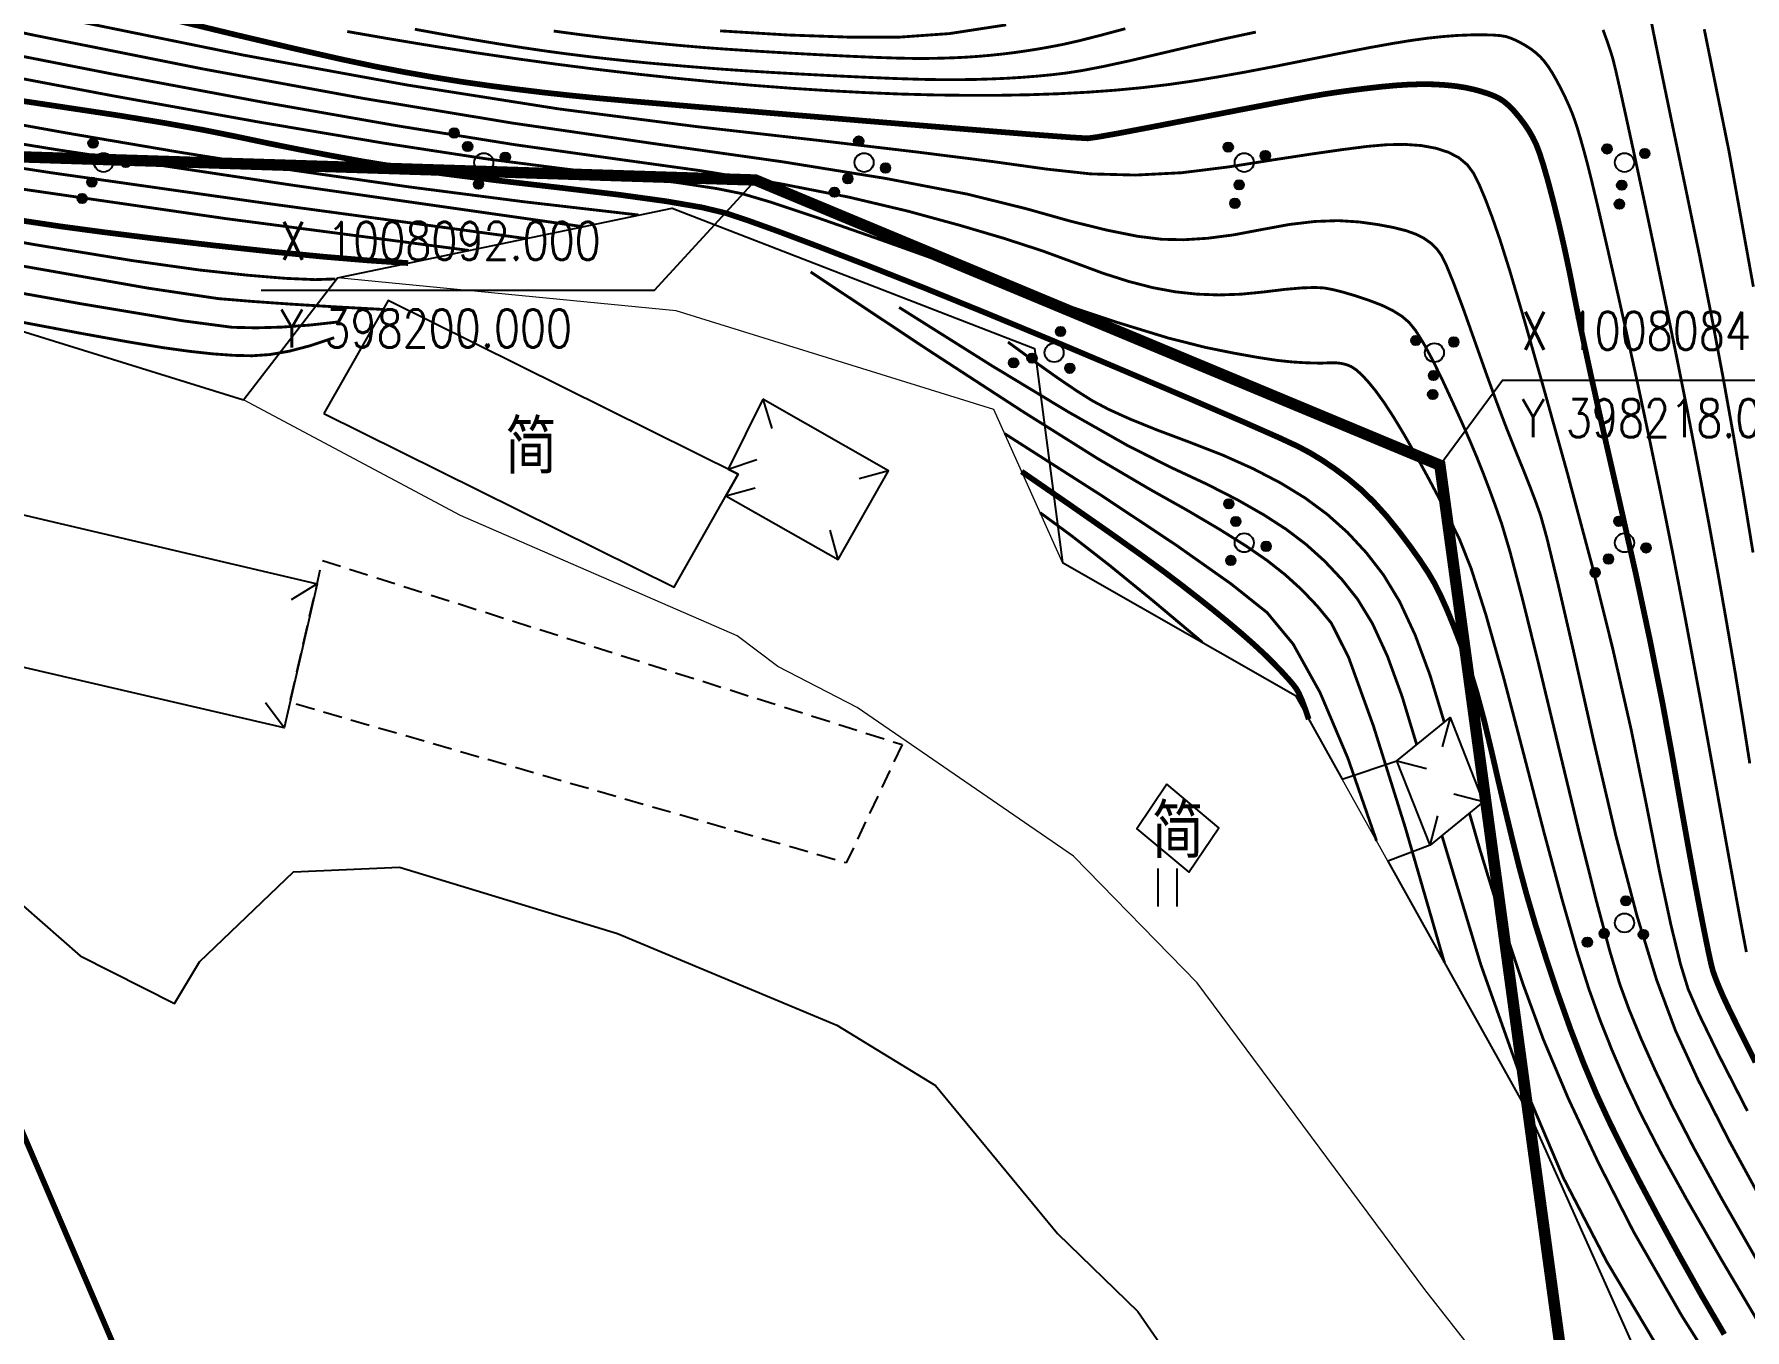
# Model space of a CAD drawing. Extents: x 396500 to 398250, y 1005980 to 1008200.
# Drawn here: x 398181.03 to 398226.02, y 1008061.76 to 1008095.84 of the extents above; entities that cross this region are included whole.
import ezdxf
from ezdxf.enums import TextEntityAlignment as Align

# ---------------------------------------------------------------- set-up
doc = ezdxf.new("R2010")
doc.units = 0
doc.header["$LTSCALE"] = 0.5
doc.linetypes.add('X32', pattern=[1.5, 1, -0.5])
doc.layers.get('0').update_dxf_attribs({"linetype": 'CONTINUOUS'})
doc.layers.add('ASSIST', color=7, linetype='CONTINUOUS', plot=False)
for name, color, linetype in [('DGX', 2, 'CONTINUOUS'), ('DMTZ', 3, 'CONTINUOUS'), ('JMD', 6, 'CONTINUOUS'), ('ZBTZ', 3, 'CONTINUOUS'), ('用地红线', 1, 'CONTINUOUS')]:
    doc.layers.add(name, color=color, linetype=linetype)
doc.styles.add('HZ', font='rs.shx', dxfattribs={"width": 0.8, "bigfont": 'hztxt.shx'})
doc.styles.add('细等线体', font='长等线体_0.TTF', dxfattribs={"width": 0.8})
doc.linetypes.add('10421', pattern='A,2,[150,AAA.SHX,S=1,R=0,X=0,Y=1],1e-11', length=2)
doc.linetypes.add('1161', pattern='A,0,[149,AAA.SHX,S=0.15,R=0,X=0,Y=0],-1.6', length=1.6)
doc.linetypes.add('443', pattern='A,5,[169,AAA.SHX,S=0.83,R=0,X=0,Y=0],5', length=10)

# ---------------------------------------------------------------- blocks, each defined once
blk = doc.blocks.new('gc121')
for p, q in [((-0.5, -1), (-0.5, 1)), ((0.5, -1), (0.5, 1))]:
    blk.add_line(p, q)
blk = doc.blocks.new('*U110')
at = {"linetype": 'Continuous'}
for points in [[(-0.25, 2.2), (-0.238, 2.123), (-0.238, 2.277)], [(-0.238, 2.277), (-0.202, 2.053), (-0.202, 2.347)], [(-0.202, 2.053), (-0.238, 2.277), (-0.238, 2.123)], [(-0.202, 2.347), (-0.147, 1.998), (-0.147, 2.402)], [(-0.147, 1.998), (-0.202, 2.347), (-0.202, 2.053)], [(-0.147, 2.402), (-0.077, 1.962), (-0.077, 2.438)], [(-0.077, 1.962), (-0.147, 2.402), (-0.147, 1.998)], [(-0.077, 2.438), (0, 1.95), (0, 2.45)], [(0, 1.95), (-0.077, 2.438), (-0.077, 1.962)], [(0, 2.45), (0.077, 1.962), (0.077, 2.438)], [(0.077, 1.962), (0, 2.45), (0, 1.95)], [(0.077, 2.438), (0.147, 1.998), (0.147, 2.402)], [(0.147, 1.998), (0.077, 2.438), (0.077, 1.962)], [(0.147, 2.402), (0.202, 2.053), (0.202, 2.347)], [(0.202, 2.053), (0.147, 2.402), (0.147, 1.998)], [(0.202, 2.347), (0.238, 2.123), (0.238, 2.277)], [(0.238, 2.123), (0.202, 2.347), (0.202, 2.053)], [(0.25, 2.2), (0.238, 2.277), (0.238, 2.123)]]:
    blk.add_solid(points, dxfattribs=at)
blk = doc.blocks.new('*U109')
at = {"linetype": 'Continuous'}
for points in [[(-0.25, 1.2), (-0.238, 1.123), (-0.238, 1.277)], [(-0.238, 1.277), (-0.202, 1.053), (-0.202, 1.347)], [(-0.202, 1.053), (-0.238, 1.277), (-0.238, 1.123)], [(-0.202, 1.347), (-0.147, 0.998), (-0.147, 1.402)], [(-0.147, 0.998), (-0.202, 1.347), (-0.202, 1.053)], [(-0.147, 1.402), (-0.077, 0.962), (-0.077, 1.438)], [(-0.077, 0.962), (-0.147, 1.402), (-0.147, 0.998)], [(-0.077, 1.438), (0, 0.95), (0, 1.45)], [(0, 0.95), (-0.077, 1.438), (-0.077, 0.962)], [(0, 1.45), (0.077, 0.962), (0.077, 1.438)], [(0.077, 0.962), (0, 1.45), (0, 0.95)], [(0.077, 1.438), (0.147, 0.998), (0.147, 1.402)], [(0.147, 0.998), (0.077, 1.438), (0.077, 0.962)], [(0.147, 1.402), (0.202, 1.053), (0.202, 1.347)], [(0.202, 1.053), (0.147, 1.402), (0.147, 0.998)], [(0.202, 1.347), (0.238, 1.123), (0.238, 1.277)], [(0.238, 1.123), (0.202, 1.347), (0.202, 1.053)], [(0.25, 1.2), (0.238, 1.277), (0.238, 1.123)]]:
    blk.add_solid(points, dxfattribs=at)
blk = doc.blocks.new('*U108')
at = {"linetype": 'Continuous'}
for points in [[(-1.25, -0.6), (-1.238, -0.677), (-1.238, -0.523)], [(-1.238, -0.523), (-1.202, -0.747), (-1.202, -0.453)], [(-1.202, -0.747), (-1.238, -0.523), (-1.238, -0.677)], [(-1.202, -0.453), (-1.147, -0.802), (-1.147, -0.398)], [(-1.147, -0.802), (-1.202, -0.453), (-1.202, -0.747)], [(-1.147, -0.398), (-1.077, -0.838), (-1.077, -0.362)], [(-1.077, -0.838), (-1.147, -0.398), (-1.147, -0.802)], [(-1.077, -0.362), (-1, -0.85), (-1, -0.35)], [(-1, -0.85), (-1.077, -0.362), (-1.077, -0.838)], [(-1, -0.35), (-0.923, -0.838), (-0.923, -0.362)], [(-0.923, -0.838), (-1, -0.35), (-1, -0.85)], [(-0.923, -0.362), (-0.853, -0.802), (-0.853, -0.398)], [(-0.853, -0.802), (-0.923, -0.362), (-0.923, -0.838)], [(-0.853, -0.398), (-0.798, -0.747), (-0.798, -0.453)], [(-0.798, -0.747), (-0.853, -0.398), (-0.853, -0.802)], [(-0.798, -0.453), (-0.762, -0.677), (-0.762, -0.523)], [(-0.762, -0.677), (-0.798, -0.453), (-0.798, -0.747)], [(-0.75, -0.6), (-0.762, -0.523), (-0.762, -0.677)]]:
    blk.add_solid(points, dxfattribs=at)
blk = doc.blocks.new('*U107')
at = {"linetype": 'Continuous'}
for points in [[(0.75, -0.6), (0.762, -0.677), (0.762, -0.523)], [(0.762, -0.523), (0.798, -0.747), (0.798, -0.453)], [(0.798, -0.747), (0.762, -0.523), (0.762, -0.677)], [(0.798, -0.453), (0.853, -0.802), (0.853, -0.398)], [(0.853, -0.802), (0.798, -0.453), (0.798, -0.747)], [(0.853, -0.398), (0.923, -0.838), (0.923, -0.362)], [(0.923, -0.838), (0.853, -0.398), (0.853, -0.802)], [(0.923, -0.362), (1, -0.85), (1, -0.35)], [(1, -0.85), (0.923, -0.362), (0.923, -0.838)], [(1, -0.35), (1.077, -0.838), (1.077, -0.362)], [(1.077, -0.838), (1, -0.35), (1, -0.85)], [(1.077, -0.362), (1.147, -0.802), (1.147, -0.398)], [(1.147, -0.802), (1.077, -0.362), (1.077, -0.838)], [(1.147, -0.398), (1.202, -0.747), (1.202, -0.453)], [(1.202, -0.747), (1.147, -0.398), (1.147, -0.802)], [(1.202, -0.453), (1.238, -0.677), (1.238, -0.523)], [(1.238, -0.677), (1.202, -0.453), (1.202, -0.747)], [(1.25, -0.6), (1.238, -0.523), (1.238, -0.677)]]:
    blk.add_solid(points, dxfattribs=at)
blk = doc.blocks.new('gc160')
for centre, radius in [((0, 2.2), 0.25), ((0, 1.2), 0.25), ((0, 0), 0.5), ((-1, -0.6), 0.25), ((1, -0.6), 0.25)]:
    blk.add_circle(centre, radius)
at = {"linetype": 'Continuous'}
for name in ['*U110', '*U109', '*U108', '*U107']:
    blk.add_blockref(name, (0, 0), dxfattribs=at)

msp = doc.modelspace()

# ---------------------------------------------------------------- linework, layer by layer
at = {"layer": 'ASSIST', "linetype": '1161', "flags": 128}
msp.add_lwpolyline([(398216.705, 1008200), (398212.651, 1008194.876), (398210.704, 1008192.98), (398209.04, 1008191.557), (398201.097, 1008184.784), (398196.587, 1008181.774), (398194.58, 1008180.802), (398187.978, 1008178.623), (398186.739, 1008177.766), (398185.526, 1008176.671), (398181.653, 1008171.569), (398180.152, 1008168.906), (398177.324, 1008166.139), (398171.417, 1008161.679), (398168.251, 1008159.176), (398160.484, 1008152.8), (398158.629, 1008151.278), (398156.078, 1008149.446), (398153.304, 1008147.532), (398151.027, 1008146.028), (398150.022, 1008145.363), (398148.582, 1008144.135), (398145.728, 1008141.519), (398144.449, 1008140.05), (398143.396, 1008138.776), (398141.09, 1008135.585), (398139.553, 1008132.764), (398138.57, 1008130.702), (398138.009, 1008129.245), (398137.855, 1008128.442), (398138.261, 1008126.37), (398139.118, 1008123.8), (398140.316, 1008122.571), (398141.629, 1008121.756), (398142.617, 1008121.535), (398144.433, 1008123.008), (398145.863, 1008118.405), (398146.667, 1008115.815), (398148.684, 1008109.323), (398148.059, 1008104.783), (398154.146, 1008101.865), (398156.766, 1008099.342), (398158.798, 1008097.643), (398160.232, 1008096.445), (398161.211, 1008095.627), (398162.435, 1008094.543), (398164.062, 1008093.083), (398172.744, 1008090.495), (398186.538, 1008086.219), (398189.009, 1008089.427), (398197.806, 1008091.264), (398207.339, 1008087.566), (398208.075, 1008081.941), (398214.2, 1008078.443), (398215.429, 1008076.239), (398216.871, 1008076.723), (398218.266, 1008077.861), (398219.14, 1008075.643), (398217.745, 1008074.505), (398216.629, 1008074.088), (398220.412, 1008067.307), (398222.536, 1008062.541), (398224.211, 1008058.784), (398226.599, 1008056.4), (398227.914, 1008055.087), (398228.297, 1008054.705), (398229.691, 1008053.313), (398230.39, 1008052.616), (398231.171, 1008051.836), (398236.561, 1008046.456), (398241.976, 1008042.394), (398244.633, 1008040.525), (398247.818, 1008038.295), (398249.935, 1008037.459), (398250, 1008039.876)], dxfattribs=at)
at = {"layer": 'DGX', "linetype": 'Continuous', "const_width": 0.075, "flags": 128}
for points in [[(398193.961, 1008090.461), (398187.07, 1008091.396), (398181.495, 1008092.189), (398177.236, 1008092.842), (398174.293, 1008093.352), (398172.147, 1008093.775), (398170.281, 1008094.164), (398168.694, 1008094.518), (398167.387, 1008094.838), (398166.097, 1008095.295), (398164.562, 1008096.061), (398162.783, 1008097.136), (398160.759, 1008098.52), (398158.726, 1008100.006), (398156.918, 1008101.386), (398155.334, 1008102.661), (398153.975, 1008103.83), (398152.707, 1008104.991), (398151.395, 1008106.242), (398150.04, 1008107.582), (398148.641, 1008109.012)], [(398192.463, 1008090.148), (398186.069, 1008090.985), (398180.489, 1008091.794), (398175.723, 1008092.577), (398171.77, 1008093.333), (398168.558, 1008094.07), (398166.015, 1008094.799), (398164.141, 1008095.517), (398162.936, 1008096.227), (398161.952, 1008096.994), (398160.744, 1008097.886), (398159.311, 1008098.903), (398157.653, 1008100.045), (398156.017, 1008101.177), (398154.65, 1008102.162), (398153.552, 1008103.002), (398152.723, 1008103.695), (398151.935, 1008104.412), (398150.963, 1008105.32), (398149.805, 1008106.421), (398148.462, 1008107.713)], [(398196.926, 1008091.08), (398193.911, 1008091.428), (398190.898, 1008091.818), (398187.887, 1008092.251), (398184.879, 1008092.727), (398181.911, 1008093.232), (398179.02, 1008093.752), (398176.206, 1008094.288), (398173.47, 1008094.839), (398171.001, 1008095.371), (398168.988, 1008095.848), (398167.433, 1008096.271), (398166.335, 1008096.64), (398165.477, 1008097.014), (398164.643, 1008097.452), (398163.833, 1008097.955), (398163.047, 1008098.522)], [(398226.655, 1008064.807), (398225.611, 1008066.722), (398224.792, 1008068.327), (398224.198, 1008069.621), (398223.703, 1008070.951), (398223.179, 1008072.662), (398222.628, 1008074.755), (398222.048, 1008077.23), (398221.516, 1008079.601), (398221.105, 1008081.382), (398220.816, 1008082.575), (398220.649, 1008083.178), (398220.529, 1008083.514), (398220.381, 1008083.905), (398220.205, 1008084.351), (398220, 1008084.853), (398219.768, 1008085.433), (398219.508, 1008086.115), (398219.222, 1008086.9), (398218.908, 1008087.787), (398218.609, 1008088.63), (398218.364, 1008089.283), (398218.175, 1008089.746), (398218.041, 1008090.019), (398217.919, 1008090.187), (398217.767, 1008090.336), (398217.586, 1008090.464), (398217.375, 1008090.573), (398217.111, 1008090.667), (398216.774, 1008090.752), (398216.363, 1008090.829), (398215.878, 1008090.897), (398215.326, 1008090.932), (398214.713, 1008090.91), (398214.041, 1008090.831), (398213.309, 1008090.696), (398212.573, 1008090.557), (398211.891, 1008090.468), (398211.264, 1008090.429), (398210.69, 1008090.441), (398210.056, 1008090.519), (398209.249, 1008090.68), (398208.267, 1008090.922), (398207.11, 1008091.248), (398205.57, 1008091.629), (398203.433, 1008092.04), (398200.702, 1008092.481), (398197.375, 1008092.951), (398193.635, 1008093.494), (398189.664, 1008094.151), (398185.461, 1008094.923), (398181.027, 1008095.809), (398176.884, 1008096.687)], [(398226.086, 1008067.513), (398225.341, 1008068.972), (398224.823, 1008070.04), (398224.53, 1008070.716), (398224.327, 1008071.378), (398224.077, 1008072.402), (398223.78, 1008073.79), (398223.437, 1008075.54), (398223.032, 1008077.536), (398222.549, 1008079.66), (398221.989, 1008081.912), (398221.352, 1008084.292), (398220.734, 1008086.509), (398220.233, 1008088.272), (398219.847, 1008089.583), (398219.577, 1008090.44), (398219.375, 1008091.021), (398219.192, 1008091.505), (398219.029, 1008091.891), (398218.884, 1008092.18), (398218.721, 1008092.401), (398218.502, 1008092.584), (398218.226, 1008092.729), (398217.895, 1008092.836), (398217.511, 1008092.906), (398217.082, 1008092.937), (398216.608, 1008092.929), (398216.087, 1008092.884), (398215.452, 1008092.802), (398214.637, 1008092.686), (398213.641, 1008092.534), (398212.464, 1008092.348), (398211.214, 1008092.192), (398209.997, 1008092.13), (398208.815, 1008092.161), (398207.666, 1008092.286), (398206.243, 1008092.485), (398204.235, 1008092.738), (398201.643, 1008093.044), (398198.467, 1008093.403), (398194.829, 1008093.87), (398190.852, 1008094.497), (398186.536, 1008095.285), (398181.881, 1008096.233)], [(398206.594, 1008096.081), (398205.102, 1008095.852), (398203.783, 1008095.758), (398202.438, 1008095.759), (398200.867, 1008095.814), (398199.071, 1008095.923)], [(398226.244, 1008089.192), (398225.603, 1008092.757), (398224.952, 1008095.968)], [(398226.324, 1008063.614), (398225.411, 1008065.209), (398224.673, 1008066.553), (398224.11, 1008067.646), (398223.668, 1008068.572), (398223.29, 1008069.415), (398222.978, 1008070.175), (398222.73, 1008070.851), (398222.469, 1008071.716), (398222.115, 1008073.039), (398221.667, 1008074.821), (398221.127, 1008077.061), (398220.593, 1008079.282), (398220.165, 1008081.005), (398219.842, 1008082.23), (398219.625, 1008082.958), (398219.461, 1008083.426), (398219.298, 1008083.871), (398219.137, 1008084.294), (398218.977, 1008084.696), (398218.801, 1008085.114), (398218.594, 1008085.588), (398218.354, 1008086.117), (398218.083, 1008086.703), (398217.811, 1008087.26), (398217.571, 1008087.705), (398217.363, 1008088.038), (398217.186, 1008088.258), (398216.998, 1008088.418), (398216.756, 1008088.569), (398216.46, 1008088.712), (398216.109, 1008088.845), (398215.754, 1008088.962), (398215.444, 1008089.053), (398215.18, 1008089.119), (398214.962, 1008089.16), (398214.715, 1008089.174), (398214.367, 1008089.162), (398213.919, 1008089.123), (398213.369, 1008089.056), (398212.773, 1008088.997), (398212.187, 1008088.977), (398211.611, 1008088.998), (398211.044, 1008089.059), (398210.457, 1008089.167), (398209.82, 1008089.331), (398209.133, 1008089.55), (398208.396, 1008089.824), (398207.55, 1008090.135), (398206.537, 1008090.465), (398205.355, 1008090.814), (398204.006, 1008091.182), (398202.45, 1008091.551), (398200.646, 1008091.904), (398198.596, 1008092.24), (398196.298, 1008092.559), (398193.658, 1008092.931), (398190.581, 1008093.426), (398187.068, 1008094.043), (398183.118, 1008094.782), (398179.236, 1008095.546)], [(398226.467, 1008061.801), (398225.378, 1008063.644), (398224.484, 1008065.199), (398223.784, 1008066.465), (398223.28, 1008067.443), (398222.889, 1008068.274), (398222.532, 1008069.099), (398222.207, 1008069.917), (398221.916, 1008070.728), (398221.603, 1008071.719), (398221.213, 1008073.077), (398220.748, 1008074.801), (398220.206, 1008076.892), (398219.666, 1008078.95), (398219.206, 1008080.577), (398218.824, 1008081.773), (398218.522, 1008082.537), (398218.252, 1008083.089), (398217.969, 1008083.647), (398217.67, 1008084.211), (398217.358, 1008084.781), (398217.053, 1008085.315), (398216.777, 1008085.772), (398216.529, 1008086.151), (398216.311, 1008086.453), (398216.117, 1008086.69), (398215.945, 1008086.877), (398215.793, 1008087.012), (398215.662, 1008087.096), (398215.535, 1008087.146), (398215.397, 1008087.178), (398215.248, 1008087.193), (398215.086, 1008087.191), (398214.899, 1008087.184), (398214.672, 1008087.186), (398214.405, 1008087.196), (398214.098, 1008087.216), (398213.711, 1008087.257), (398213.207, 1008087.334), (398212.584, 1008087.446), (398211.843, 1008087.595), (398210.843, 1008087.848), (398209.443, 1008088.277), (398207.642, 1008088.881), (398205.44, 1008089.66), (398203.277, 1008090.434), (398201.591, 1008091.022), (398200.382, 1008091.424), (398199.65, 1008091.64), (398198.991, 1008091.773), (398198.004, 1008091.925), (398196.686, 1008092.096), (398195.04, 1008092.285), (398192.934, 1008092.555), (398190.239, 1008092.968), (398186.955, 1008093.522), (398183.083, 1008094.218), (398179.186, 1008094.956)], [(398195.454, 1008090.773), (398187.844, 1008091.861), (398181.605, 1008092.801), (398176.735, 1008093.594)], [(398190.205, 1008088.596), (398188.945, 1008088.664), (398187.802, 1008088.734), (398186.777, 1008088.806), (398185.868, 1008088.881), (398184.012, 1008089.158), (398180.142, 1008089.84), (398174.26, 1008090.925), (398166.365, 1008092.415)], [(398188.954, 1008089.398), (398188.422, 1008089.38), (398187.649, 1008089.413), (398186.635, 1008089.497), (398185.379, 1008089.633), (398183.615, 1008089.88), (398181.076, 1008090.295), (398177.762, 1008090.88)], [(398189.077, 1008088.272), (398188.283, 1008088.185), (398187.545, 1008088.131), (398186.863, 1008088.112), (398186.237, 1008088.126), (398184.955, 1008088.295), (398182.306, 1008088.737), (398178.291, 1008089.453), (398172.908, 1008090.444)], [(398218.118, 1008071.42), (398217.089, 1008074.971), (398216.251, 1008077.642), (398215.603, 1008079.433), (398215.147, 1008080.343), (398214.77, 1008080.799), (398214.363, 1008081.226), (398213.925, 1008081.623), (398213.457, 1008081.992), (398212.9, 1008082.375), (398212.2, 1008082.815), (398211.355, 1008083.313), (398210.365, 1008083.869), (398209.012, 1008084.665), (398207.075, 1008085.882), (398204.554, 1008087.521), (398201.45, 1008089.582)], [(398188.92, 1008087.853), (398188.309, 1008087.647), (398187.745, 1008087.499), (398187.228, 1008087.409), (398186.758, 1008087.377), (398186.279, 1008087.388), (398185.732, 1008087.427), (398185.118, 1008087.494), (398184.436, 1008087.588), (398183.54, 1008087.736), (398182.283, 1008087.963), (398180.664, 1008088.269), (398178.684, 1008088.654)], [(398217.39, 1008077.146), (398217.006, 1008078.416), (398216.619, 1008079.478), (398216.227, 1008080.332), (398215.833, 1008080.977), (398215.418, 1008081.498), (398214.967, 1008081.977), (398214.48, 1008082.416), (398213.957, 1008082.813), (398213.364, 1008083.196), (398212.669, 1008083.592), (398211.871, 1008084), (398210.971, 1008084.42), (398209.808, 1008085.004), (398208.221, 1008085.904), (398206.211, 1008087.119), (398203.778, 1008088.65)], [(398218.115, 1008077.738), (398217.741, 1008078.973), (398217.35, 1008080.031), (398216.942, 1008080.91), (398216.518, 1008081.611), (398216.065, 1008082.196), (398215.571, 1008082.729), (398215.035, 1008083.208), (398214.457, 1008083.635), (398213.818, 1008084.027), (398213.096, 1008084.403), (398212.293, 1008084.763), (398211.407, 1008085.108), (398210.553, 1008085.428), (398209.843, 1008085.716), (398209.278, 1008085.972), (398208.857, 1008086.196), (398208.458, 1008086.448), (398207.955, 1008086.789), (398207.35, 1008087.219), (398206.641, 1008087.738)], [(398216.334, 1008074.618), (398215.58, 1008076.792), (398214.849, 1008078.518), (398214.14, 1008079.795), (398213.454, 1008080.623), (398212.516, 1008081.371), (398211.052, 1008082.405), (398209.064, 1008083.725), (398206.55, 1008085.331)], [(398211.757, 1008079.838), (398210.459, 1008080.929), (398209.315, 1008081.862), (398208.323, 1008082.635), (398207.486, 1008083.251)], [(398231.459, 1008051.549), (398228.543, 1008055.734), (398226.177, 1008059.259), (398224.362, 1008062.125), (398223.096, 1008064.332), (398222.171, 1008066.147), (398221.378, 1008067.839), (398220.716, 1008069.407), (398220.185, 1008070.852), (398219.748, 1008072.169), (398219.368, 1008073.358), (398219.044, 1008074.417), (398218.777, 1008075.346)], [(398227.734, 1008055.267), (398226.271, 1008057.378), (398224.892, 1008059.462), (398223.598, 1008061.519), (398222.389, 1008063.549), (398221.243, 1008065.762), (398220.138, 1008068.367), (398219.075, 1008071.365), (398218.053, 1008074.756)]]:
    msp.add_lwpolyline(points, dxfattribs=at)
at = {"layer": 'DGX', "linetype": 'Continuous', "const_width": 0.075}
for points in [[(398226.235, 1008082.201), (398225.983, 1008083.742), (398225.724, 1008085.262), (398225.449, 1008086.798), (398225.149, 1008088.39), (398224.823, 1008090.036), (398224.472, 1008091.737), (398224.136, 1008093.348), (398223.852, 1008094.722), (398223.62, 1008095.86), (398223.442, 1008096.761)], [(398226.06, 1008071.693), (398225.88, 1008072.653), (398225.605, 1008074.16), (398225.236, 1008076.211), (398224.835, 1008078.428), (398224.462, 1008080.43), (398224.117, 1008082.217), (398223.802, 1008083.789), (398223.503, 1008085.226), (398223.209, 1008086.608), (398222.919, 1008087.935), (398222.634, 1008089.208), (398222.375, 1008090.344), (398222.163, 1008091.259), (398221.997, 1008091.954), (398221.879, 1008092.428), (398221.787, 1008092.771), (398221.703, 1008093.07), (398221.627, 1008093.327), (398221.558, 1008093.54), (398221.486, 1008093.738), (398221.399, 1008093.948), (398221.298, 1008094.17), (398221.183, 1008094.404), (398221.064, 1008094.629), (398220.952, 1008094.824), (398220.846, 1008094.988), (398220.747, 1008095.121), (398220.645, 1008095.236), (398220.528, 1008095.343), (398220.397, 1008095.444), (398220.252, 1008095.538), (398220.105, 1008095.62), (398219.97, 1008095.687), (398219.846, 1008095.739), (398219.734, 1008095.774), (398219.597, 1008095.798), (398219.4, 1008095.813), (398219.142, 1008095.819), (398218.824, 1008095.817), (398218.465, 1008095.803), (398218.084, 1008095.774), (398217.681, 1008095.731), (398217.257, 1008095.673), (398216.763, 1008095.593), (398216.149, 1008095.483), (398215.417, 1008095.341), (398214.565, 1008095.17), (398213.689, 1008094.994), (398212.883, 1008094.84), (398212.147, 1008094.709), (398211.482, 1008094.6), (398210.838, 1008094.508), (398210.166, 1008094.429), (398209.467, 1008094.363), (398208.74, 1008094.31), (398207.986, 1008094.27), (398207.204, 1008094.243), (398206.394, 1008094.228), (398205.557, 1008094.227), (398204.692, 1008094.238), (398203.799, 1008094.262), (398202.879, 1008094.3), (398201.931, 1008094.35), (398200.96, 1008094.412), (398199.969, 1008094.488), (398198.959, 1008094.575), (398197.929, 1008094.675), (398196.885, 1008094.787), (398195.829, 1008094.911), (398194.763, 1008095.047), (398193.685, 1008095.195), (398192.596, 1008095.355), (398191.496, 1008095.527), (398190.385, 1008095.711), (398189.263, 1008095.906)], [(398213.16, 1008095.891), (398212.354, 1008095.719), (398211.519, 1008095.531), (398210.656, 1008095.328), (398209.842, 1008095.137), (398209.155, 1008094.988), (398208.595, 1008094.88), (398208.163, 1008094.813), (398207.789, 1008094.769), (398207.405, 1008094.732), (398207.011, 1008094.701), (398206.606, 1008094.676), (398206.191, 1008094.658), (398205.765, 1008094.645), (398205.329, 1008094.639), (398204.883, 1008094.639), (398204.368, 1008094.648), (398203.726, 1008094.668), (398202.957, 1008094.7), (398202.061, 1008094.742), (398201.16, 1008094.789), (398200.377, 1008094.833), (398199.71, 1008094.875), (398199.161, 1008094.913), (398198.669, 1008094.951), (398198.176, 1008094.991), (398197.681, 1008095.034), (398197.184, 1008095.078), (398196.677, 1008095.128), (398196.153, 1008095.184), (398195.611, 1008095.246), (398195.051, 1008095.316), (398194.466, 1008095.395), (398193.848, 1008095.486), (398193.196, 1008095.589), (398192.511, 1008095.703), (398191.793, 1008095.829), (398191.041, 1008095.966)], [(398209.727, 1008095.981), (398209.036, 1008095.796), (398208.49, 1008095.658), (398208.088, 1008095.567), (398207.759, 1008095.504), (398207.432, 1008095.446), (398207.107, 1008095.395), (398206.783, 1008095.349), (398206.461, 1008095.31), (398206.141, 1008095.277), (398205.823, 1008095.25), (398205.506, 1008095.229), (398205.185, 1008095.214), (398204.856, 1008095.204), (398204.519, 1008095.198), (398204.172, 1008095.198), (398203.749, 1008095.206), (398203.181, 1008095.225), (398202.467, 1008095.256), (398201.609, 1008095.299), (398200.721, 1008095.348), (398199.922, 1008095.396), (398199.21, 1008095.443), (398198.586, 1008095.49), (398197.995, 1008095.541), (398197.381, 1008095.599), (398196.744, 1008095.665), (398196.085, 1008095.739), (398195.402, 1008095.823), (398194.694, 1008095.918)], [(398226.15, 1008076.656), (398225.968, 1008077.813), (398225.769, 1008079.026), (398225.552, 1008080.296), (398225.319, 1008081.623), (398225.07, 1008082.991), (398224.808, 1008084.384), (398224.534, 1008085.802), (398224.246, 1008087.246), (398223.956, 1008088.666), (398223.677, 1008090.018), (398223.407, 1008091.299), (398223.147, 1008092.511), (398222.919, 1008093.559), (398222.745, 1008094.351), (398222.623, 1008094.887), (398222.555, 1008095.165), (398222.507, 1008095.327), (398222.447, 1008095.512), (398222.375, 1008095.719), (398222.29, 1008095.949)]]:
    msp.add_lwpolyline(points, dxfattribs=at)
at = {"layer": 'DGX', "color": 3, "linetype": 'Continuous', "lineweight": -2, "const_width": 0.15, "flags": 128}
for points in [[(398184.535, 1008096.254), (398186.364, 1008095.812), (398187.89, 1008095.453), (398189.113, 1008095.175), (398190.033, 1008094.98), (398190.794, 1008094.834), (398191.542, 1008094.702), (398192.276, 1008094.584), (398192.996, 1008094.481), (398193.707, 1008094.389), (398194.41, 1008094.304), (398195.108, 1008094.227), (398195.8, 1008094.158), (398196.757, 1008094.072), (398198.251, 1008093.943), (398200.283, 1008093.772), (398202.852, 1008093.558), (398205.348, 1008093.353), (398207.162, 1008093.207), (398208.292, 1008093.122), (398208.739, 1008093.096), (398208.998, 1008093.132), (398209.564, 1008093.232), (398210.437, 1008093.398), (398211.618, 1008093.627), (398212.827, 1008093.863), (398213.787, 1008094.047), (398214.498, 1008094.179), (398214.96, 1008094.258), (398215.306, 1008094.31), (398215.668, 1008094.36), (398216.047, 1008094.407), (398216.443, 1008094.452), (398216.835, 1008094.489), (398217.202, 1008094.512), (398217.542, 1008094.521), (398217.858, 1008094.516), (398218.15, 1008094.498), (398218.421, 1008094.47), (398218.672, 1008094.43), (398218.903, 1008094.38), (398219.109, 1008094.323), (398219.289, 1008094.264), (398219.443, 1008094.204), (398219.569, 1008094.142), (398219.686, 1008094.065), (398219.811, 1008093.957), (398219.945, 1008093.82), (398220.086, 1008093.654), (398220.223, 1008093.473), (398220.344, 1008093.292), (398220.447, 1008093.112), (398220.534, 1008092.933), (398220.621, 1008092.705), (398220.725, 1008092.381), (398220.846, 1008091.959), (398220.983, 1008091.44), (398221.128, 1008090.855), (398221.27, 1008090.236), (398221.409, 1008089.582), (398221.545, 1008088.893), (398221.72, 1008088.029), (398221.975, 1008086.849), (398222.31, 1008085.352), (398222.725, 1008083.538), (398223.153, 1008081.639), (398223.527, 1008079.887), (398223.848, 1008078.282), (398224.116, 1008076.823), (398224.342, 1008075.53), (398224.54, 1008074.42), (398224.71, 1008073.495), (398224.851, 1008072.753), (398224.966, 1008072.17), (398225.058, 1008071.721), (398225.127, 1008071.405), (398225.173, 1008071.222), (398225.217, 1008071.091), (398225.278, 1008070.928), (398225.358, 1008070.735), (398225.455, 1008070.511), (398225.62, 1008070.161), (398225.902, 1008069.588), (398226.3, 1008068.793)], [(398225.481, 1008061.638), (398224.886, 1008062.655), (398224.297, 1008063.706), (398223.743, 1008064.727), (398223.25, 1008065.656), (398222.819, 1008066.494), (398222.45, 1008067.241), (398222.111, 1008067.976), (398221.774, 1008068.782), (398221.437, 1008069.658), (398221.101, 1008070.604), (398220.786, 1008071.549), (398220.511, 1008072.42), (398220.277, 1008073.219), (398220.082, 1008073.944), (398219.906, 1008074.65), (398219.727, 1008075.392), (398219.543, 1008076.17), (398219.356, 1008076.983), (398219.164, 1008077.78), (398218.967, 1008078.509), (398218.766, 1008079.17), (398218.559, 1008079.762), (398218.358, 1008080.283), (398218.173, 1008080.729), (398218.006, 1008081.099), (398217.856, 1008081.394), (398217.692, 1008081.673), (398217.481, 1008081.993), (398217.224, 1008082.355), (398216.921, 1008082.759), (398216.593, 1008083.165), (398216.261, 1008083.53), (398215.925, 1008083.857), (398215.586, 1008084.143), (398215.248, 1008084.396), (398214.917, 1008084.621), (398214.593, 1008084.819), (398214.275, 1008084.989), (398213.754, 1008085.231), (398212.819, 1008085.643), (398211.47, 1008086.225), (398209.707, 1008086.977), (398207.808, 1008087.779), (398206.048, 1008088.508), (398204.429, 1008089.166), (398202.95, 1008089.751), (398201.66, 1008090.249), (398200.607, 1008090.646), (398199.79, 1008090.94), (398199.21, 1008091.132), (398198.591, 1008091.28), (398197.655, 1008091.441), (398196.402, 1008091.614), (398194.834, 1008091.801), (398193.216, 1008091.988), (398191.816, 1008092.166), (398190.634, 1008092.333), (398189.671, 1008092.49), (398188.824, 1008092.645), (398187.989, 1008092.805), (398187.168, 1008092.97), (398186.361, 1008093.14), (398185.476, 1008093.318), (398184.423, 1008093.507), (398183.202, 1008093.706), (398181.813, 1008093.915), (398180.394, 1008094.128)], [(398180.711, 1008090.932), (398181.719, 1008090.781), (398182.896, 1008090.623), (398184.241, 1008090.456), (398185.754, 1008090.28), (398187.271, 1008090.116), (398188.629, 1008089.984), (398189.828, 1008089.884), (398190.868, 1008089.815)], [(398207, 1008084.331), (398208.281, 1008083.447), (398209.334, 1008082.712), (398210.158, 1008082.126), (398210.754, 1008081.69), (398211.222, 1008081.334), (398211.661, 1008080.992), (398212.073, 1008080.664), (398212.457, 1008080.349), (398212.809, 1008080.05), (398213.126, 1008079.769), (398213.408, 1008079.507), (398213.654, 1008079.262), (398213.862, 1008079.044), (398214.028, 1008078.862), (398214.152, 1008078.716), (398214.233, 1008078.605), (398214.299, 1008078.486), (398214.373, 1008078.315), (398214.457, 1008078.092), (398214.549, 1008077.816)]]:
    msp.add_lwpolyline(points, dxfattribs=at)
at = {"layer": 'DMTZ', "linetype": '10421', "flags": 128}
msp.add_lwpolyline([(398134.183, 1008116.566), (398133.167, 1008115.556), (398133.289, 1008113.452), (398135, 1008110.495), (398138.956, 1008104.119), (398139.488, 1008102.363), (398139.838, 1008100.142), (398139.093, 1008099.417), (398137.881, 1008098.856), (398138.014, 1008097.891), (398138.988, 1008097.154), (398139.47, 1008097.229), (398140.672, 1008097.233), (398141.128, 1008097.479), (398143.072, 1008095.542), (398149.516, 1008087.668), (398162.796, 1008080.937), (398172.809, 1008076.393), (398179.734, 1008073.783), (398182.238, 1008071.592), (398184.717, 1008070.337), (398185.382, 1008071.436), (398187.847, 1008073.801), (398190.638, 1008073.93), (398196.369, 1008072.177), (398202.141, 1008069.772), (398204.737, 1008068.182), (398207.947, 1008064.293), (398210.055, 1008062.242), (398212.26, 1008059.059), (398214.987, 1008057.767), (398215.659, 1008056.921), (398218.54, 1008055.524), (398223.652, 1008052.104), (398229.221, 1008046.362), (398232.919, 1008041.678), (398233.929, 1008039.004), (398235.676, 1008037.038), (398237.1, 1008036.326), (398239.702, 1008035.344), (398243.036, 1008033.917), (398243.226, 1008033.59), (398243.374, 1008032.507)], dxfattribs=at)
at = {"layer": 'DMTZ', "linetype": '10421', "lineweight": 0}
for points in [[(398207.339, 1008087.566), (398197.806, 1008091.264), (398189.009, 1008089.427)], [(398244.633, 1008040.525), (398242.816, 1008040.283), (398240.734, 1008040.943), (398238.701, 1008042.552), (398235.776, 1008045.313), (398233.239, 1008047.174), (398230.684, 1008049.958), (398228.825, 1008051.725), (398226.995, 1008053.311), (398225.728, 1008054.185), (398224.096, 1008055.091), (398223.055, 1008055.86), (398217.604, 1008062.814), (398211.618, 1008070.883), (398208.364, 1008074.213), (398202.673, 1008078.128), (398200.589, 1008079.2), (398199.519, 1008080.008), (398192.244, 1008083.176), (398186.538, 1008086.219), (398171.228, 1008090.965)], [(398250.036, 1008037.419), (398247.818, 1008038.295), (398245.391, 1008040.015), (398243.009, 1008041.619), (398236.561, 1008046.456), (398224.211, 1008058.784), (398220.412, 1008067.307), (398214.2, 1008078.443), (398208.075, 1008081.941), (398206.266, 1008085.963), (398197.915, 1008088.558), (398189.009, 1008089.427)]]:
    msp.add_lwpolyline(points, dxfattribs=at)
at = {"layer": 'JMD', "linetype": 'Continuous'}
for p, q in [((398200.194, 1008086.233), (398200.428, 1008085.468)), ((398199.281, 1008084.392), (398200.039, 1008084.648)), ((398203.502, 1008084.355), (398202.73, 1008084.142)), ((398199.223, 1008083.693), (398199.994, 1008083.905)), ((398202.174, 1008082.017), (398201.961, 1008082.788)), ((398188.47, 1008081.378), (398187.79, 1008080.959)), ((398187.602, 1008077.588, 22.1), (398187.116, 1008078.25)), ((398218.266, 1008077.861), (398218.064, 1008077.087)), ((398216.871, 1008076.723), (398217.645, 1008076.521)), ((398219.14, 1008075.643), (398218.366, 1008075.845)), ((398217.745, 1008074.505), (398217.947, 1008075.279))]:
    msp.add_line(p, q, dxfattribs=at)
at = {"layer": 'JMD', "linetype": 'Continuous', "flags": 128}
for points in [[(398188.65, 1008085.858), (398197.86, 1008081.292), (398199.546, 1008084.261), (398190.336, 1008088.827)], [(398171.917, 1008081.233), (398172.856, 1008085.042), (398188.47, 1008081.378), (398187.602, 1008077.588)], [(398217.745, 1008074.505), (398216.871, 1008076.723), (398218.266, 1008077.861), (398219.14, 1008075.643)], [(398210.818, 1008076.11), (398210.027, 1008074.936), (398211.394, 1008073.79), (398212.185, 1008074.964)]]:
    msp.add_lwpolyline(points, close=True, dxfattribs=at)
at = {"layer": 'JMD', "linetype": 'Continuous', "elevation": 20.2, "flags": 128}
msp.add_lwpolyline([(398200.194, 1008086.233), (398199.281, 1008084.392), (398199.546, 1008084.261), (398199.223, 1008083.693), (398202.174, 1008082.017), (398203.502, 1008084.355)], close=True, dxfattribs=at)
at = {"layer": 'JMD', "linetype": 'X32', "elevation": 21.8, "flags": 128}
msp.add_lwpolyline([(398203.855, 1008077.151), (398202.388, 1008074.036), (398187.756, 1008078.257), (398188.61, 1008081.991)], close=True, dxfattribs=at)
at = {"layer": 'JMD', "color": 6, "linetype": '443', "const_width": 0.15, "flags": 128}
msp.add_lwpolyline([(398193.071, 1008050.597), (398191.824, 1008055.217), (398192.068, 1008059), (398183.651, 1008060.122), (398180.474, 1008067.535), (398173.997, 1008063.257)], dxfattribs=at)
at = {"layer": '用地红线', "linetype": 'Continuous', "const_width": 0.3, "flags": 128}
msp.add_lwpolyline([(398036.822, 1008019.633), (398116.107, 1008119.268), (398148.854, 1008119.581), (398154, 1008103.5), (398167.444, 1008093.026), (398200, 1008092), (398218, 1008084.5), (398221.742, 1008057.06), (398212.215, 1008057.54), (398195.778, 1008045.196), (398194.596, 1008040.96), (398203.34, 1008029.936)], dxfattribs=at)
at = {"layer": '用地红线', "linetype": 'Continuous', "flags": 128}
for points in [[(398200, 1008092), (398197.332, 1008089.098), (398186.998, 1008089.098)], [(398218, 1008084.5), (398219.647, 1008086.736), (398229.98, 1008086.736)]]:
    msp.add_lwpolyline(points, dxfattribs=at)

# ---------------------------------------------------------------- block references
at = {"layer": 'ZBTZ', "linetype": 'Continuous', "yscale": 0.5}
for p, xscale, rotation in [((398192.855, 1008092.459), 0.5000000000206869, 44.99588000115518), ((398182.855, 1008092.459), 0.4999999999703639, 149.1824091365675), ((398202.855, 1008092.459), 0.4999999999668737, 134.8942533659143), ((398212.855, 1008092.459), 0.500000000020926, 167.1126438148954), ((398222.855, 1008092.459), 0.4999999999991785, 172.9685354185126), ((398207.855, 1008087.459), 0.5000000000270189, 104.1535691366619), ((398217.855, 1008087.459), 0.4999999999888717, 177.7037873504615), ((398212.855, 1008082.459), 0.4999999999794048, 21.71514023402403), ((398222.855, 1008082.459), 0.4999999999735857, 135.4765465307865), ((398222.855, 1008072.459), 0.4999999999876388, 117.3485519002944)]:
    msp.add_blockref('gc160', p, dxfattribs=dict(at, xscale=xscale, rotation=rotation))
at = {"layer": 'ZBTZ', "linetype": 'Continuous', "xscale": 0.5, "yscale": 0.5}
msp.add_blockref('gc121', (398210.842, 1008073.395), dxfattribs=at)

# ---------------------------------------------------------------- texts
at = {"layer": 'JMD', "linetype": 'Continuous', "style": '细等线体', "width": 0.8}
for p in [(398194.098, 1008085.059), (398211.106, 1008074.95)]:
    msp.add_text('简', height=1.25, dxfattribs=at).set_placement(p, align=Align.MIDDLE)
at = {"layer": '用地红线', "linetype": 'Continuous', "style": 'HZ', "width": 0.8}
for s, p in [('X 1008092.000', (398187.498, 1008089.598)), ('X 1008084.500', (398220.147, 1008087.236))]:
    msp.add_text(s, height=1, dxfattribs=at).set_placement(p, align=Align.BOTTOM_LEFT)
for s, p in [('Y 398200.000', (398187.498, 1008088.598)), ('Y 398218.000', (398220.147, 1008086.236))]:
    msp.add_text(s, height=1, dxfattribs=at).set_placement(p, align=Align.TOP_LEFT)

doc.saveas('drawing.dxf')
